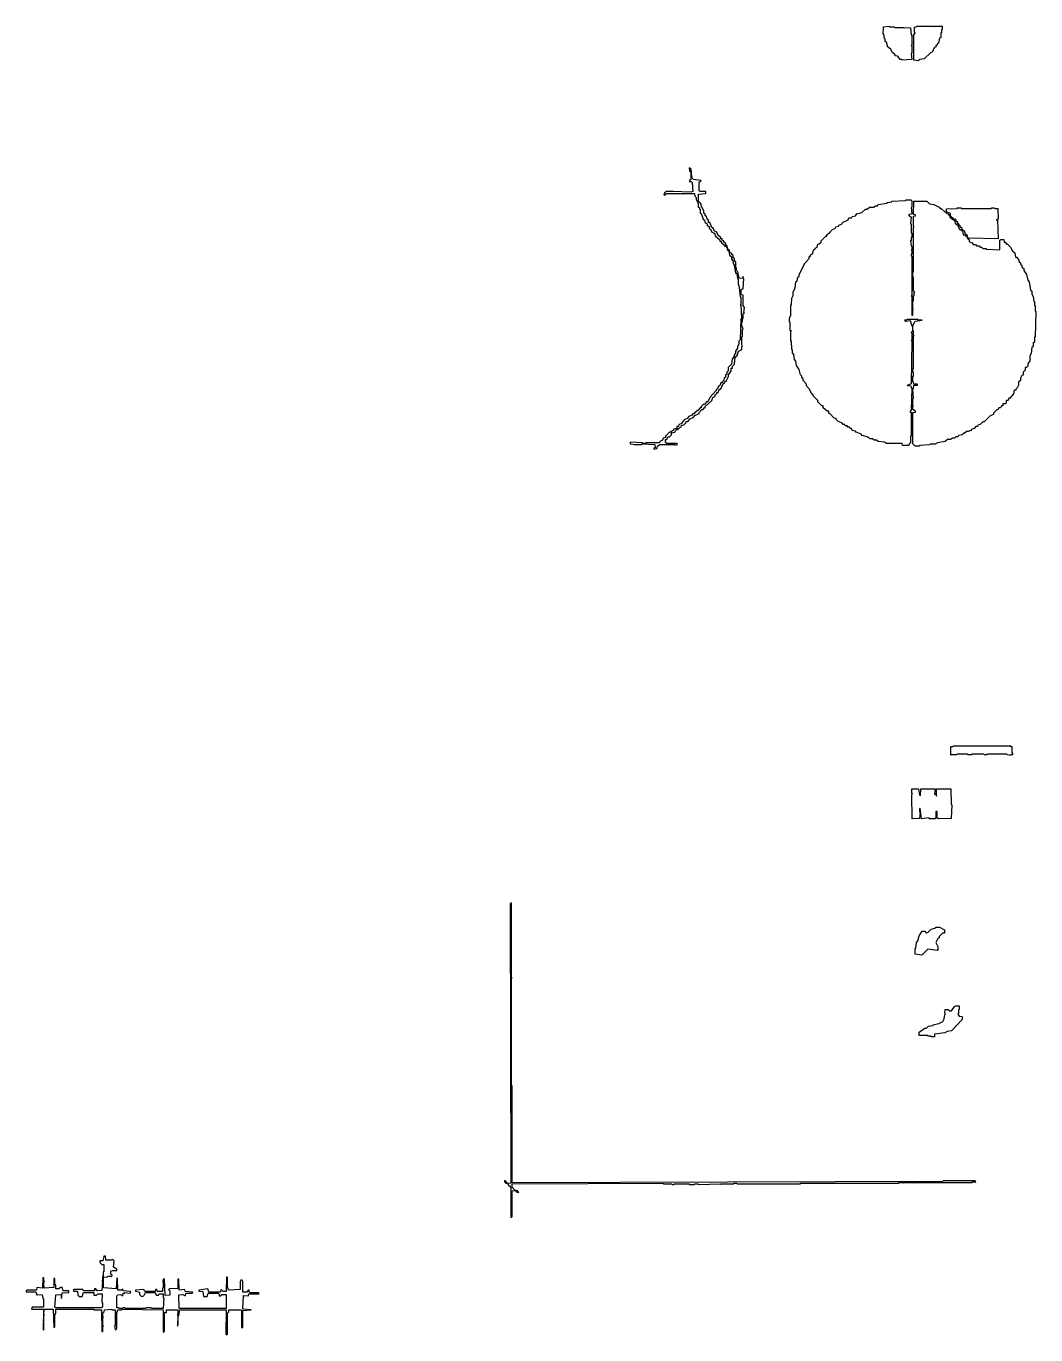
# Model space of a CAD drawing. Extents: x 64 to 452, y 60 to 1069.
# Drawn here: x 64 to 452, y 60 to 564 of the extents above; entities that cross this region are included whole.
import ezdxf

# ---------------------------------------------------------------- set-up
doc = ezdxf.new("R2010")
doc.units = 0

msp = doc.modelspace()

# ---------------------------------------------------------------- linework, layer by layer
at = {"layer": 'CONTROL_CAVITY'}
for p, q in [((387.52, 493.1), (388.37, 493.86)), ((388.37, 493.86), (390.06, 493.86)), ((390.06, 493.86), (390.65, 494.37)), ((390.65, 494.37), (391.58, 494.37)), ((391.58, 494.37), (391.67, 494.88)), ((391.67, 494.88), (395.14, 495.38)), ((395.14, 495.38), (395.22, 495.64)), ((395.22, 495.64), (396.92, 495.89)), ((396.92, 495.89), (397, 496.15)), ((397, 496.15), (402.25, 496.4)), ((402.25, 496.4), (402.34, 496.65)), ((402.34, 496.65), (404.28, 496.65)), ((404.28, 496.65), (404.62, 496.32)), ((404.62, 493.86), (404.37, 493.78)), ((404.37, 493.78), (404.62, 491.32)), ((404.62, 496.32), (404.62, 493.86)), ((405.3, 491.07), (405.38, 496.15)), ((405.38, 496.15), (410.38, 496.15)), ((410.38, 496.15), (411.48, 495.13)), ((411.48, 495.13), (413.17, 494.88)), ((413.17, 494.88), (415.21, 493.86)), ((415.21, 493.86), (415.54, 493.35)), ((377.95, 488.02), (380.15, 489.03)), ((380.15, 489.03), (380.49, 489.8)), ((380.49, 489.8), (381.42, 489.8)), ((381.42, 489.8), (381.76, 490.3)), ((381.76, 490.3), (382.95, 490.56)), ((382.95, 490.56), (383.54, 491.32)), ((383.54, 491.32), (385.49, 491.83)), ((385.49, 491.83), (386.84, 493.1)), ((386.84, 493.1), (387.52, 493.1)), ((404.62, 491.32), (403.35, 490.98)), ((403.35, 490.98), (403.86, 490.3)), ((403.86, 490.3), (404.37, 490.22)), ((404.37, 490.22), (404.11, 487.51)), ((406.06, 490.98), (405.3, 491.07)), ((405.3, 490.47), (406.06, 490.56)), ((405.3, 486.58), (405.3, 490.47)), ((406.06, 490.56), (406.06, 490.98)), ((415.54, 493.35), (415.97, 493.35)), ((415.97, 493.35), (417.32, 492.08)), ((417.32, 492.08), (417.75, 492.08)), ((417.75, 492.08), (417.83, 491.57)), ((417.83, 491.57), (418.51, 491.32)), ((418.51, 491.32), (419.35, 490.47)), ((419.35, 490.47), (419.35, 490.05)), ((419.35, 490.05), (421.13, 488.7)), ((421.13, 488.7), (421.39, 487.76)), ((372.03, 483.19), (372.87, 484.04)), ((372.87, 484.04), (373.3, 484.04)), ((373.3, 484.46), (374.14, 485.31)), ((373.3, 484.04), (373.3, 484.46)), ((374.14, 485.31), (375.33, 485.82)), ((375.33, 485.82), (375.41, 486.33)), ((375.41, 486.33), (376.6, 486.58)), ((376.6, 487), (377.87, 487.51)), ((376.6, 486.58), (376.6, 487)), ((377.87, 487.51), (377.95, 488.02)), ((404.11, 487.51), (404.37, 487.43)), ((404.37, 487.43), (404.37, 484.04)), ((404.37, 484.04), (404.62, 483.95)), ((404.62, 483.95), (404.62, 482.26)), ((405.55, 486.33), (405.3, 486.58)), ((405.3, 486.24), (405.55, 486.33)), ((405.3, 469.05), (405.3, 486.24)), ((421.39, 487.76), (422.4, 487)), ((422.4, 487), (422.91, 485.56)), ((422.91, 485.56), (424.18, 484.72)), ((424.18, 484.72), (424.43, 483.28)), ((367.45, 478.11), (368.22, 478.45)), ((368.22, 478.45), (368.47, 479.64)), ((368.47, 479.64), (368.98, 479.72)), ((368.98, 479.72), (369.74, 480.48)), ((369.74, 480.91), (371.6, 482.77)), ((369.74, 480.48), (369.74, 480.91)), ((371.6, 482.77), (372.03, 482.77)), ((372.03, 482.77), (372.03, 483.19)), ((404.37, 480.99), (404.11, 480.91)), ((404.11, 480.91), (404.37, 478.96)), ((404.62, 482.26), (404.37, 482.18)), ((404.37, 482.18), (404.37, 480.99)), ((404.37, 478.96), (404.62, 478.87)), ((404.62, 478.87), (404.62, 477.44)), ((424.43, 483.28), (425.11, 483.28)), ((425.11, 483.28), (425.45, 482.77)), ((425.45, 482.77), (425.87, 482.77)), ((425.87, 482.77), (425.96, 482.01)), ((425.96, 482.01), (426.72, 481.41)), ((426.72, 481.41), (426.72, 480.74)), ((426.72, 480.74), (427.91, 480.23)), ((427.91, 480.23), (428.24, 479.47)), ((428.24, 479.47), (429.18, 479.47)), ((429.18, 479.47), (429.51, 478.96)), ((429.51, 478.96), (430.7, 478.96)), ((430.7, 478.96), (430.78, 478.45)), ((430.78, 478.45), (431.46, 478.45)), ((431.46, 478.45), (432.05, 477.94)), ((438.57, 481.16), (438.91, 481.5)), ((438.57, 477.44), (438.57, 481.16)), ((438.91, 481.5), (440.1, 481.5)), ((440.1, 481.5), (440.18, 480.48)), ((440.18, 480.48), (440.61, 480.48)), ((440.61, 480.48), (440.94, 479.72)), ((440.94, 479.72), (441.37, 479.72)), ((441.37, 479.72), (442.72, 478.37)), ((363.64, 472.52), (365.17, 474.13)), ((365.17, 474.81), (365.68, 475.15)), ((365.17, 474.13), (365.17, 474.81)), ((365.68, 475.57), (366.44, 475.91)), ((365.68, 475.15), (365.68, 475.57)), ((366.44, 475.91), (366.95, 477.6)), ((366.95, 477.6), (367.45, 477.69)), ((367.45, 477.69), (367.45, 478.11)), ((404.62, 477.44), (404.37, 477.35)), ((404.37, 477.35), (404.62, 477.1)), ((404.62, 475.91), (404.37, 475.83)), ((404.37, 475.83), (404.37, 475.15)), ((404.37, 475.15), (404.62, 475.06)), ((404.62, 477.1), (404.62, 475.91)), ((404.62, 475.06), (404.62, 459.91)), ((432.05, 477.94), (433.24, 477.94)), ((433.24, 477.94), (433.32, 477.69)), ((433.32, 477.69), (438.57, 477.44)), ((442.72, 478.37), (443.23, 477.18)), ((443.23, 477.18), (444.25, 476.33)), ((444.25, 476.33), (444.5, 474.64)), ((444.5, 474.64), (444.92, 474.64)), ((444.92, 474.64), (445.77, 473.79)), ((445.77, 473.79), (446.02, 472.86)), ((361.36, 467.95), (363.64, 472.52)), ((405.05, 468.97), (405.3, 469.05)), ((405.05, 467.02), (405.05, 468.97)), ((446.02, 472.86), (446.53, 472.52)), ((446.53, 472.52), (446.53, 471.85)), ((446.53, 471.85), (447.04, 471.51)), ((447.04, 471.51), (447.04, 470.83)), ((447.04, 470.83), (447.8, 470.24)), ((447.8, 470.24), (447.8, 469.56)), ((447.8, 469.56), (448.82, 467.95)), ((359.83, 462.7), (360.09, 465.16)), ((360.09, 465.16), (360.6, 465.5)), ((360.6, 465.5), (360.85, 466.94)), ((360.85, 466.94), (361.36, 467.28)), ((361.36, 467.28), (361.36, 467.95)), ((405.3, 466.94), (405.05, 467.02)), ((405.3, 461.69), (405.3, 466.94)), ((448.82, 467.95), (449.33, 465.75)), ((449.33, 465.75), (449.83, 465.16)), ((449.83, 465.16), (450.34, 461.94)), ((358.31, 456.35), (358.56, 458.81)), ((358.56, 458.81), (359.07, 459.91)), ((359.07, 461.35), (359.83, 462.7)), ((359.07, 459.91), (359.07, 461.35)), ((404.62, 459.91), (404.37, 459.82)), ((404.37, 459.82), (404.62, 459.57)), ((404.62, 459.57), (404.62, 452.29)), ((405.81, 461.18), (405.3, 461.69)), ((405.3, 459.82), (405.55, 459.91)), ((405.3, 457.88), (405.3, 459.82)), ((405.55, 461.09), (405.81, 461.18)), ((405.55, 459.91), (405.55, 461.09)), ((450.34, 461.94), (450.85, 461.6)), ((450.85, 461.6), (450.85, 460.42)), ((450.85, 460.42), (451.36, 459.57)), ((451.36, 459.57), (451.61, 457.62)), ((358.06, 456.27), (358.31, 456.35)), ((358.06, 452.29), (358.06, 456.27)), ((405.05, 457.79), (405.3, 457.88)), ((405.05, 454.83), (405.05, 457.79)), ((405.3, 454.58), (405.05, 454.83)), ((405.05, 454.49), (405.3, 454.58)), ((405.05, 452.29), (405.05, 454.49)), ((451.61, 457.62), (451.87, 457.54)), ((451.87, 457.54), (451.87, 456.1)), ((451.87, 456.1), (452.12, 456.01)), ((452.12, 456.01), (452.12, 453.81)), ((452.12, 453.81), (452.37, 453.73)), ((452.37, 453.73), (452.12, 443.91)), ((357.55, 451.19), (358.06, 452.29)), ((357.55, 449.75), (357.55, 451.19)), ((357.8, 449.66), (357.55, 449.75)), ((357.8, 446.45), (357.8, 449.66)), ((402.76, 450.43), (401.83, 450.43)), ((401.83, 450.43), (402.34, 450)), ((402.34, 450), (404.03, 450.26)), ((402.84, 450.68), (402.76, 450.43)), ((407.08, 450.68), (402.84, 450.68)), ((404.03, 450.26), (404.62, 448.23)), ((404.62, 452.29), (405.05, 452.29)), ((404.62, 448.23), (404.88, 448.14)), ((405.05, 448.39), (405.89, 450)), ((405.05, 446.45), (405.05, 448.39)), ((405.89, 450), (408.6, 450.43)), ((407.16, 450.43), (407.08, 450.68)), ((408.6, 450.43), (407.16, 450.43)), ((358.31, 446.36), (357.8, 446.45)), ((358.06, 446.11), (358.31, 446.36)), ((358.06, 442.38), (358.06, 446.11)), ((404.88, 446.19), (404.37, 445.6)), ((404.37, 445.6), (404.62, 445.35)), ((404.62, 445.35), (404.62, 442.64)), ((404.88, 448.14), (404.88, 446.19)), ((405.3, 446.36), (405.05, 446.45)), ((405.3, 444.67), (405.3, 446.36)), ((405.55, 444.42), (405.3, 444.67)), ((405.3, 444.33), (405.55, 444.42)), ((405.3, 431.72), (405.3, 444.33)), ((452.12, 443.91), (451.87, 443.82)), ((451.87, 443.82), (451.87, 441.88)), ((358.31, 442.3), (358.06, 442.38)), ((358.56, 439.08), (358.31, 442.3)), ((358.82, 439), (358.56, 439.08)), ((358.82, 437.81), (358.82, 439)), ((404.62, 442.64), (404.37, 442.55)), ((404.37, 442.55), (404.62, 442.3)), ((404.62, 442.3), (404.37, 425.87)), ((450.85, 440.01), (450.6, 437.56)), ((451.36, 440.1), (450.85, 440.01)), ((451.87, 441.88), (451.36, 441.54)), ((451.36, 441.54), (451.36, 440.1)), ((359.33, 437.22), (358.82, 437.81)), ((359.58, 435.27), (359.33, 437.22)), ((360.09, 434.68), (359.58, 435.27)), ((360.34, 432.99), (360.09, 434.68)), ((450.09, 434.76), (449.33, 433.66)), ((449.33, 433.66), (449.33, 432.73)), ((450.6, 437.56), (450.09, 436.71)), ((450.09, 436.71), (450.09, 434.76)), ((361.36, 431.38), (360.34, 432.99)), ((361.87, 429.43), (361.36, 431.38)), ((362.37, 428.84), (361.87, 429.43)), ((362.37, 428.16), (362.37, 428.84)), ((362.88, 427.82), (362.37, 428.16)), ((405.05, 431.63), (405.3, 431.72)), ((405.05, 430.45), (405.05, 431.63)), ((405.3, 430.36), (405.05, 430.45)), ((405.05, 428.84), (405.3, 428.92)), ((405.05, 426.64), (405.05, 428.84)), ((405.3, 428.92), (405.3, 430.36)), ((447.04, 429.09), (446.53, 428.07)), ((446.53, 428.07), (446.53, 427.14)), ((447.55, 429.18), (447.04, 429.09)), ((448.31, 431.21), (447.55, 430.36)), ((447.55, 430.36), (447.55, 429.18)), ((448.73, 432.14), (448.31, 432.14)), ((448.31, 432.14), (448.31, 431.21)), ((449.33, 432.73), (448.73, 432.14)), ((362.88, 427.14), (362.88, 427.82)), ((364.15, 425.79), (362.88, 427.14)), ((364.15, 425.11), (364.15, 425.79)), ((365.17, 424.01), (364.15, 425.11)), ((366.18, 422.06), (365.17, 424.01)), ((404.37, 425.87), (402.84, 425.28)), ((402.84, 425.28), (404.28, 425.11)), ((404.28, 425.11), (404.37, 424.35)), ((404.37, 424.35), (404.62, 424.26)), ((404.62, 424.26), (404.37, 415.71)), ((405.3, 426.55), (405.05, 426.64)), ((405.05, 424.01), (405.3, 424.1)), ((405.3, 420.29), (405.05, 424.01)), ((405.38, 425.79), (405.3, 426.55)), ((405.3, 424.1), (405.38, 425.37)), ((406.82, 425.79), (405.38, 425.79)), ((405.38, 425.37), (406.82, 425.37)), ((406.82, 425.37), (406.82, 425.79)), ((443.99, 423.5), (443.74, 422.06)), ((444.67, 423.5), (443.99, 423.5)), ((444.75, 424.01), (444.67, 423.5)), ((445.26, 424.35), (444.75, 424.01)), ((445.77, 425.37), (445.26, 424.35)), ((446.53, 427.14), (445.77, 426.55)), ((445.77, 426.55), (445.77, 425.37)), ((366.69, 421.72), (366.18, 422.06)), ((366.69, 421.3), (366.69, 421.72)), ((368.47, 419.44), (366.69, 421.3)), ((368.47, 419.02), (368.47, 419.44)), ((370.08, 417.41), (368.47, 419.02)), ((405.05, 420.2), (405.3, 420.29)), ((405.05, 417.75), (405.05, 420.2)), ((440.61, 418.17), (439.67, 418.17)), ((439.67, 418.17), (439.67, 417.49)), ((440.94, 418.51), (440.61, 418.17)), ((441.71, 419.52), (440.94, 419.44)), ((440.94, 419.44), (440.94, 418.51)), ((441.96, 420.45), (441.71, 419.52)), ((442.38, 420.45), (441.96, 420.45)), ((443.74, 422.06), (442.38, 420.45)), ((370.5, 417.41), (370.08, 417.41)), ((370.5, 416.73), (370.5, 417.41)), ((372.11, 415.37), (370.5, 416.73)), ((372.79, 415.37), (372.11, 415.37)), ((372.79, 414.44), (372.79, 415.37)), ((373.3, 414.36), (372.79, 414.44)), ((374.65, 412.83), (373.3, 414.36)), ((404.37, 415.71), (403.86, 415.12)), ((403.86, 415.12), (404.37, 414.87)), ((404.37, 414.87), (404.37, 405.81)), ((405.3, 417.49), (405.05, 417.75)), ((405.05, 417.41), (405.3, 417.49)), ((405.05, 415.97), (405.05, 417.41)), ((406.06, 415.37), (405.05, 415.97)), ((405.05, 414.87), (406.06, 414.95)), ((405.05, 402.76), (405.05, 414.87)), ((406.06, 414.95), (406.06, 415.37)), ((434.85, 413.6), (432.48, 411.31)), ((436.03, 414.1), (434.85, 413.6)), ((436.12, 414.61), (436.03, 414.1)), ((437.39, 415.88), (436.12, 414.61)), ((437.81, 415.88), (437.39, 415.88)), ((438.15, 416.64), (437.81, 415.88)), ((438.83, 416.64), (438.15, 416.64)), ((439.17, 417.41), (438.83, 416.64)), ((439.67, 417.49), (439.17, 417.41)), ((375.58, 412.58), (374.65, 412.83)), ((375.58, 412.16), (375.58, 412.58)), ((376.17, 411.56), (375.58, 412.16)), ((377.87, 410.8), (376.17, 411.56)), ((378.21, 410.29), (377.87, 410.8)), ((378.88, 410.29), (378.21, 410.29)), ((378.97, 409.79), (378.88, 410.29)), ((379.9, 409.79), (378.97, 409.79)), ((379.98, 409.28), (379.9, 409.79)), ((380.66, 409.28), (379.98, 409.28)), ((381, 408.77), (380.66, 409.28)), ((381.42, 408.77), (381, 408.77)), ((381.76, 408.01), (381.42, 408.77)), ((382.95, 407.75), (381.76, 408.01)), ((427.4, 408.01), (426.38, 407.5)), ((427.74, 408.52), (427.4, 408.01)), ((428.67, 408.77), (427.74, 408.52)), ((429.26, 409.53), (428.67, 408.77)), ((429.94, 409.53), (429.26, 409.53)), ((430.02, 410.04), (429.94, 409.53)), ((430.95, 410.29), (430.02, 410.04)), ((432.05, 411.31), (430.95, 410.29)), ((432.48, 411.31), (432.05, 411.31)), ((383.29, 407.25), (382.95, 407.75)), ((385.23, 406.48), (383.29, 407.25)), ((385.57, 405.98), (385.23, 406.48)), ((387.52, 405.47), (385.57, 405.98)), ((388.62, 404.71), (387.52, 405.47)), ((389.55, 404.71), (388.62, 404.71)), ((390.14, 404.2), (389.55, 404.71)), ((391.08, 404.2), (390.14, 404.2)), ((391.67, 403.69), (391.08, 404.2)), ((394.12, 403.44), (391.67, 403.69)), ((394.97, 402.93), (394.12, 403.44)), ((400.98, 402.93), (394.97, 402.93)), ((401.07, 402.17), (400.98, 402.93)), ((403.61, 402.93), (403.52, 402.17)), ((404.11, 403.01), (403.61, 402.93)), ((404.37, 405.81), (404.11, 405.72)), ((404.11, 405.72), (404.11, 403.01)), ((414.53, 403.18), (413.68, 402.67)), ((417.49, 403.69), (414.53, 403.18)), ((418.34, 404.45), (417.49, 403.69)), ((419.52, 404.45), (418.34, 404.45)), ((420.37, 404.96), (419.52, 404.45)), ((421.05, 404.96), (420.37, 404.96)), ((421.64, 405.47), (421.05, 404.96)), ((422.32, 405.47), (421.64, 405.47)), ((422.66, 405.98), (422.32, 405.47)), ((424.1, 406.23), (422.66, 405.98)), ((424.94, 406.99), (424.1, 406.23)), ((425.37, 406.99), (424.94, 406.99)), ((425.45, 407.5), (425.37, 406.99)), ((426.38, 407.5), (425.45, 407.5)), ((403.52, 402.17), (401.07, 402.17)), ((405.89, 401.91), (405.05, 402.76)), ((407.59, 401.91), (405.89, 401.91)), ((407.67, 402.17), (407.59, 401.91)), ((411.65, 402.42), (407.67, 402.17)), ((411.73, 402.67), (411.65, 402.42)), ((413.68, 402.67), (411.73, 402.67))]:
    msp.add_line(p, q, dxfattribs=at)
at = {"layer": 'PICKGUARD'}
for p, q in [((250.61, 226.14), (250.19, 225.89)), ((250.19, 225.89), (250.44, 118.28)), ((250.61, 197.53), (250.61, 226.14)), ((250.87, 197.27), (250.61, 197.53)), ((250.61, 197.19), (250.87, 197.27)), ((250.61, 155.87), (250.61, 197.19)), ((250.87, 155.79), (250.61, 155.87)), ((250.95, 118.45), (250.87, 155.79)), ((248.33, 119.21), (247.9, 119.21)), ((247.9, 119.21), (247.9, 118.79)), ((247.9, 118.79), (248.41, 118.28)), ((249.17, 118.19), (248.33, 119.21)), ((248.41, 118.28), (248.84, 118.28)), ((248.84, 118.28), (249.43, 117.69)), ((250.44, 118.28), (249.17, 118.19)), ((249.43, 117.69), (249.43, 117.26)), ((249.43, 117.26), (249.85, 117.26)), ((249.85, 117.26), (250.44, 116.67)), ((250.44, 116.67), (250.44, 105.07)), ((250.87, 116.76), (250.95, 118.03)), ((251.97, 115.65), (250.87, 116.76)), ((416.64, 118.96), (250.95, 118.45)), ((250.95, 118.03), (309.03, 118.28)), ((309.03, 118.28), (309.12, 118.03)), ((309.12, 118.03), (312.34, 118.03)), ((312.34, 118.03), (312.42, 117.77)), ((312.42, 117.77), (313.1, 117.77)), ((313.1, 117.77), (313.18, 118.03)), ((313.18, 118.03), (318.94, 118.03)), ((318.94, 118.03), (319.02, 117.77)), ((319.02, 117.77), (320.97, 117.77)), ((320.97, 117.77), (321.06, 118.03)), ((321.06, 118.03), (322.5, 118.03)), ((322.5, 118.03), (322.58, 117.77)), ((322.58, 117.77), (331.05, 118.03)), ((331.05, 118.03), (331.3, 117.77)), ((331.3, 117.77), (331.39, 118.03)), ((331.39, 118.03), (336.13, 118.03)), ((336.13, 118.03), (336.21, 118.28)), ((336.21, 118.28), (337.4, 118.28)), ((337.4, 118.28), (337.48, 118.03)), ((337.48, 118.03), (361.78, 118.03)), ((361.78, 118.03), (361.87, 118.28)), ((361.87, 118.28), (399.63, 118.28)), ((399.63, 118.28), (399.71, 118.53)), ((399.71, 118.53), (401.4, 118.53)), ((401.4, 118.53), (401.49, 118.28)), ((401.49, 118.28), (401.74, 118.53)), ((401.74, 118.53), (405.21, 118.53)), ((405.21, 118.53), (405.47, 118.28)), ((405.47, 118.28), (405.55, 118.53)), ((405.55, 118.53), (427.82, 118.53)), ((416.73, 119.21), (416.64, 118.96)), ((429.09, 119.21), (416.73, 119.21)), ((427.82, 118.53), (427.91, 118.79)), ((427.91, 118.79), (429.09, 118.79)), ((429.34, 118.53), (429.09, 119.21)), ((429.09, 118.79), (429.34, 118.53)), ((250.87, 115.4), (252.14, 115.49)), ((250.87, 105.33), (250.87, 115.4)), ((252.9, 115.4), (251.97, 115.65)), ((252.14, 115.49), (252.48, 114.98)), ((252.48, 114.98), (253.41, 114.72)), ((253.41, 114.72), (252.9, 115.4)), ((250.44, 105.07), (250.87, 105.33))]:
    msp.add_line(p, q, dxfattribs=at)
at = {"layer": 'PICKUP_ROUTE'}
for p, q in [((319.02, 509.02), (319.11, 507.83)), ((319.79, 508.51), (319.02, 509.02)), ((319.11, 507.83), (319.62, 507.49)), ((319.62, 504.53), (319.11, 504.19)), ((319.11, 504.19), (319.11, 503.77)), ((319.11, 503.77), (319.79, 503.77)), ((319.62, 507.49), (319.62, 504.53)), ((320.04, 505.54), (319.79, 508.51)), ((319.79, 503.77), (320.12, 503.43)), ((320.55, 504.53), (320.04, 505.54)), ((323.6, 504.19), (320.55, 504.53)), ((322.83, 503.68), (323.34, 503.77)), ((322.83, 500.21), (322.83, 503.68)), ((323.34, 503.77), (323.6, 504.19)), ((309.46, 499.36), (309.2, 498.69)), ((309.2, 498.69), (309.88, 498.69)), ((310.22, 499.87), (309.46, 499.36)), ((309.88, 498.69), (310.22, 499.19)), ((312.42, 499.87), (310.22, 499.87)), ((310.22, 499.19), (313.44, 499.19)), ((312.67, 500.13), (312.42, 499.87)), ((312.76, 499.87), (312.67, 500.13)), ((319.79, 499.62), (312.76, 499.87)), ((313.44, 499.19), (313.52, 498.94)), ((313.52, 498.94), (313.77, 499.19)), ((313.77, 499.19), (316.74, 499.19)), ((316.74, 499.19), (316.82, 498.94)), ((316.82, 498.94), (317.08, 499.19)), ((317.08, 499.19), (321.06, 499.19)), ((320.38, 499.96), (319.79, 499.62)), ((320.12, 503.43), (320.38, 499.96)), ((321.06, 499.19), (321.14, 498.18)), ((322.58, 498.86), (325.37, 499.19)), ((322.58, 495.89), (322.58, 498.86)), ((323.17, 499.87), (322.83, 500.21)), ((325.37, 499.87), (323.17, 499.87)), ((325.37, 499.19), (325.37, 499.87)), ((321.14, 498.18), (321.65, 497.59)), ((321.65, 497.59), (321.65, 496.91)), ((321.65, 496.91), (322.41, 495.3)), ((322.41, 495.3), (322.41, 493.86)), ((322.41, 493.86), (322.92, 493.78)), ((323.09, 495.81), (322.58, 495.89)), ((322.92, 493.78), (322.92, 493.1)), ((323.6, 495.05), (323.09, 495.81)), ((323.6, 494.37), (323.6, 495.05)), ((324.61, 492.51), (323.6, 494.37)), ((322.92, 493.1), (323.17, 493.01)), ((323.17, 493.01), (323.17, 491.57)), ((323.17, 491.57), (323.68, 491.49)), ((323.68, 491.49), (324.44, 489.29)), ((324.44, 489.29), (324.95, 488.95)), ((324.61, 491.57), (324.61, 492.51)), ((325.12, 491.24), (324.61, 491.57)), ((324.95, 488.95), (325.2, 488.02)), ((325.12, 490.56), (325.12, 491.24)), ((325.63, 490.47), (325.12, 490.56)), ((325.88, 489.29), (325.63, 490.47)), ((326.39, 488.95), (325.88, 489.29)), ((326.39, 488.02), (326.39, 488.95)), ((325.2, 488.02), (325.97, 487.43)), ((325.97, 487.43), (325.97, 486.83)), ((325.97, 486.83), (326.73, 486.49)), ((326.9, 487.93), (326.39, 488.02)), ((326.73, 486.49), (326.73, 485.82)), ((326.73, 485.82), (327.24, 485.48)), ((327.66, 486.07), (326.9, 487.93)), ((327.24, 485.48), (327.74, 484.29)), ((328.42, 485.73), (327.66, 486.07)), ((327.74, 484.29), (328.76, 483.95)), ((328.68, 484.8), (328.42, 485.73)), ((329.61, 484.21), (328.68, 484.8)), ((328.76, 483.95), (329.18, 482.77)), ((330.12, 483.02), (329.61, 484.21)), ((329.18, 482.77), (330.71, 481.41)), ((331.13, 482.18), (330.12, 483.02)), ((330.71, 481.41), (330.96, 480.74)), ((330.96, 480.74), (331.47, 480.65)), ((331.13, 481.75), (331.13, 482.18)), ((331.64, 481.67), (331.13, 481.75)), ((331.47, 480.65), (331.47, 480.23)), ((331.47, 480.23), (332.49, 479.38)), ((331.72, 481.16), (331.64, 481.67)), ((332.4, 480.91), (331.72, 481.16)), ((332.4, 480.48), (332.4, 480.91)), ((333.16, 479.89), (332.4, 480.48)), ((332.49, 479.38), (332.49, 478.96)), ((332.49, 478.96), (332.91, 478.96)), ((332.91, 478.96), (333.5, 478.37)), ((333.16, 479.21), (333.16, 479.89)), ((333.67, 478.87), (333.16, 479.21)), ((333.93, 477.69), (333.67, 478.87)), ((333.5, 478.37), (333.76, 477.44)), ((333.76, 477.44), (334.26, 477.1)), ((334.43, 477.35), (333.93, 477.69)), ((334.26, 477.1), (334.52, 475.4)), ((334.69, 476.42), (334.43, 477.35)), ((334.52, 475.4), (335.28, 474.81)), ((335.45, 476.08), (334.69, 476.42)), ((335.28, 474.81), (335.28, 473.88)), ((335.28, 473.88), (335.79, 473.29)), ((335.45, 475.66), (335.45, 476.08)), ((335.96, 475.32), (335.45, 475.66)), ((335.96, 474.39), (335.96, 475.32)), ((336.47, 474.05), (335.96, 474.39)), ((336.47, 473.37), (336.47, 474.05)), ((335.79, 473.29), (336.04, 471.85)), ((336.04, 471.85), (336.3, 471.76)), ((336.3, 471.76), (336.8, 468.55)), ((336.97, 472.78), (336.47, 473.37)), ((336.8, 468.55), (337.31, 468.46)), ((336.97, 470.58), (336.97, 472.78)), ((337.23, 470.49), (336.97, 470.58)), ((337.23, 469.56), (337.23, 470.49)), ((337.74, 468.97), (337.23, 469.56)), ((337.31, 468.46), (337.57, 466.26)), ((338.24, 466.51), (337.74, 468.97)), ((337.57, 466.26), (337.82, 466.17)), ((337.82, 466.17), (337.82, 463.97)), ((337.82, 463.97), (338.07, 463.89)), ((338.07, 463.89), (338.58, 459.4)), ((339.51, 466.43), (338.24, 466.51)), ((339.77, 467.19), (339.51, 466.43)), ((339.77, 466.51), (339.77, 467.19)), ((340.02, 466.43), (339.77, 466.51)), ((339.77, 462.45), (340.02, 466.43)), ((338.58, 459.4), (338.84, 459.32)), ((338.84, 459.32), (338.84, 456.61)), ((339.01, 462.36), (339.77, 462.45)), ((339.01, 460.16), (339.01, 462.36)), ((339.77, 460.08), (339.01, 460.16)), ((339.77, 456.1), (339.77, 460.08)), ((338.84, 456.61), (338.58, 456.35)), ((338.58, 456.35), (338.84, 456.27)), ((338.84, 456.27), (339.09, 451.02)), ((340.28, 455.25), (339.77, 456.1)), ((340.02, 453.31), (340.28, 455.25)), ((340.28, 453.05), (340.02, 453.31)), ((338.84, 450.93), (338.58, 442.89)), ((339.09, 451.02), (338.84, 450.93)), ((339.26, 449.66), (339.51, 449.75)), ((339.26, 448.23), (339.26, 449.66)), ((339.77, 447.12), (339.26, 448.23)), ((339.51, 450.93), (339.77, 451.02)), ((339.51, 449.75), (339.51, 450.93)), ((339.77, 452.97), (340.28, 453.05)), ((339.77, 451.02), (339.77, 452.97)), ((339.26, 444.08), (339.51, 444.16)), ((339.26, 440.86), (339.26, 444.08)), ((339.51, 446.87), (339.77, 447.12)), ((339.51, 444.16), (339.51, 446.87)), ((337.57, 439.59), (336.8, 438.49)), ((336.8, 438.49), (336.8, 437.3)), ((337.48, 436.8), (337.99, 438.49)), ((338.07, 441.11), (337.57, 440.27)), ((337.57, 440.27), (337.57, 439.59)), ((337.99, 438.49), (339.26, 439.08)), ((338.58, 442.89), (338.07, 442.3)), ((338.07, 442.3), (338.07, 441.11)), ((339.51, 440.35), (339.26, 440.86)), ((339.26, 440.27), (339.51, 440.35)), ((339.26, 439.08), (339.26, 440.27)), ((335.28, 433.49), (334.01, 432.14)), ((335.53, 435.44), (335.28, 433.49)), ((336.3, 436.54), (335.53, 435.44)), ((335.7, 432.65), (336.47, 433.49)), ((336.8, 437.3), (336.3, 437.22)), ((336.3, 437.22), (336.3, 436.54)), ((336.47, 433.49), (336.72, 436.2)), ((336.72, 436.2), (337.48, 436.8)), ((332.49, 428.07), (332.23, 426.89)), ((332.99, 428.41), (332.49, 428.07)), ((333.5, 429.68), (332.99, 429.34)), ((332.99, 429.34), (332.99, 428.41)), ((333.42, 427.14), (334.18, 428.67)), ((334.01, 430.95), (333.5, 430.36)), ((333.5, 430.36), (333.5, 429.68)), ((334.01, 432.14), (334.01, 430.95)), ((334.18, 429.34), (335.2, 430.95)), ((334.18, 428.67), (334.18, 429.34)), ((335.2, 431.88), (335.7, 431.97)), ((335.2, 430.95), (335.2, 431.88)), ((335.7, 431.97), (335.7, 432.65)), ((329.44, 423.33), (326.98, 420.71)), ((329.95, 423.84), (329.44, 423.76)), ((329.44, 423.76), (329.44, 423.33)), ((330.2, 424.77), (329.95, 423.84)), ((330.12, 422.57), (330.37, 423.5)), ((330.96, 425.37), (330.2, 424.77)), ((330.37, 423.5), (331.13, 424.1)), ((331.22, 426.3), (330.96, 425.37)), ((331.13, 424.1), (332.15, 426.04)), ((331.64, 426.3), (331.22, 426.3)), ((331.72, 426.8), (331.64, 426.3)), ((332.23, 426.89), (331.72, 426.8)), ((332.15, 426.04), (332.66, 426.13)), ((332.66, 426.55), (333.42, 427.14)), ((332.66, 426.13), (332.66, 426.55)), ((325.71, 418.93), (324.87, 417.91)), ((325.12, 417.15), (327.66, 419.52)), ((326.14, 418.93), (325.71, 418.93)), ((326.98, 420.71), (326.14, 418.93)), ((327.66, 419.52), (328.17, 420.71)), ((328.17, 420.71), (328.93, 421.05)), ((328.93, 421.05), (329.1, 421.98)), ((329.1, 421.98), (329.61, 422.06)), ((329.61, 422.06), (329.69, 422.57)), ((329.69, 422.57), (330.12, 422.57)), ((318.85, 413.34), (318.26, 412.58)), ((320.04, 413.85), (318.85, 413.34)), ((320.38, 414.36), (320.04, 413.85)), ((320.8, 414.36), (320.38, 414.36)), ((320.55, 412.92), (321.14, 413.68)), ((321.39, 415.12), (320.8, 414.36)), ((321.14, 413.68), (322.83, 414.44)), ((321.82, 415.12), (321.39, 415.12)), ((321.9, 415.63), (321.82, 415.12)), ((322.33, 415.63), (321.9, 415.63)), ((323.17, 416.64), (322.33, 415.63)), ((322.83, 414.87), (323.93, 415.97)), ((322.83, 414.44), (322.83, 414.87)), ((323.6, 416.64), (323.17, 416.64)), ((323.68, 417.15), (323.6, 416.64)), ((324.44, 417.91), (323.68, 417.15)), ((323.93, 415.97), (324.36, 415.97)), ((324.36, 415.97), (324.61, 416.64)), ((324.87, 417.91), (324.44, 417.91)), ((324.61, 416.64), (325.12, 416.73)), ((325.12, 416.73), (325.12, 417.15)), ((313.01, 408.09), (312.25, 407.75)), ((314.2, 408.77), (313.01, 408.52)), ((313.01, 408.52), (313.01, 408.09)), ((313.44, 407.33), (314.03, 408.35)), ((314.03, 408.35), (314.71, 408.35)), ((314.28, 409.53), (314.2, 408.77)), ((314.96, 409.53), (314.28, 409.53)), ((314.71, 408.77), (315.98, 409.36)), ((314.71, 408.35), (314.71, 408.77)), ((315.04, 410.29), (314.96, 409.53)), ((315.98, 410.55), (315.04, 410.29)), ((317.08, 412.07), (315.98, 410.55)), ((315.98, 409.36), (316.06, 409.87)), ((316.06, 409.87), (316.99, 410.13)), ((316.99, 410.13), (317.75, 410.89)), ((318.26, 412.58), (317.08, 412.07)), ((317.75, 410.89), (317.84, 411.4)), ((317.84, 411.4), (318.52, 411.4)), ((318.52, 411.4), (319.36, 412.41)), ((319.36, 412.41), (320.55, 412.92)), ((300.99, 403.18), (296.25, 403.44)), ((296.25, 403.44), (296.25, 402.76)), ((301.07, 402.93), (300.99, 403.18)), ((302.26, 402.93), (301.07, 402.93)), ((302.34, 403.18), (302.26, 402.93)), ((307.59, 403.18), (302.34, 403.18)), ((307.68, 403.69), (307.59, 403.18)), ((308.69, 404.28), (307.68, 403.69)), ((308.95, 404.96), (308.69, 404.28)), ((309.88, 405.21), (308.95, 404.96)), ((309.96, 405.72), (309.88, 405.21)), ((309.88, 404.45), (310.39, 404.54)), ((309.88, 403.27), (309.88, 404.45)), ((310.47, 402.93), (309.88, 403.27)), ((311.49, 407.25), (309.96, 405.72)), ((310.39, 404.54), (310.73, 405.55)), ((314.2, 402.93), (310.47, 402.93)), ((310.73, 405.55), (311.4, 405.55)), ((311.4, 405.55), (312.17, 406.32)), ((312.17, 407.25), (311.49, 407.25)), ((312.25, 407.75), (312.17, 407.25)), ((312.17, 406.32), (312.25, 407.08)), ((312.25, 407.08), (313.44, 407.33)), ((314.45, 402.51), (314.2, 402.93)), ((296.25, 402.76), (298.2, 402.51)), ((298.2, 402.51), (298.28, 402.25)), ((298.28, 402.25), (298.53, 402.51)), ((298.53, 402.51), (300.74, 402.51)), ((300.74, 402.51), (300.82, 402.76)), ((300.82, 402.76), (305.82, 402.51)), ((305.9, 401.24), (305.39, 401.15)), ((305.39, 401.15), (305.39, 400.73)), ((305.39, 400.73), (306.58, 400.98)), ((305.82, 402.51), (305.9, 401.24)), ((306.58, 400.98), (306.83, 401.91)), ((306.83, 401.91), (307.68, 402.51)), ((307.68, 402.51), (313.44, 402.51)), ((313.44, 402.51), (313.52, 402.25)), ((313.52, 402.25), (314.45, 402.51)), ((93.47, 88.48), (92.29, 88.48)), ((92.29, 88.48), (92.29, 87.8)), ((92.29, 87.8), (93.05, 87.04)), ((93.05, 87.04), (93.81, 86.95)), ((93.81, 90.25), (93.47, 88.48)), ((94.49, 90.25), (93.81, 90.25)), ((93.81, 86.95), (93.81, 84.24)), ((94.57, 88.73), (94.49, 90.25)), ((96.77, 88.73), (94.57, 88.73)), ((97.28, 88.98), (96.77, 88.73)), ((97.79, 88.48), (97.28, 88.98)), ((97.54, 86.02), (97.79, 88.48)), ((98.81, 85.17), (97.54, 86.02)), ((70.27, 81.87), (70.19, 77.89)), ((70.7, 81.87), (70.27, 81.87)), ((70.7, 80.52), (70.7, 81.87)), ((74.59, 81.62), (74.51, 78.15)), ((75.01, 81.62), (74.59, 81.62)), ((75.01, 79.25), (75.01, 81.62)), ((93.3, 80.77), (93.05, 80.69)), ((93.05, 80.69), (93.3, 80.43)), ((93.56, 82.47), (93.3, 82.38)), ((93.3, 82.38), (93.3, 80.77)), ((93.81, 84.24), (93.56, 84.16)), ((93.56, 84.16), (93.56, 82.47)), ((93.73, 82.13), (95.25, 82.21)), ((93.73, 77.98), (93.73, 82.13)), ((95.25, 82.21), (95.33, 82.47)), ((95.33, 82.47), (96.52, 82.47)), ((96.52, 84.41), (97.11, 84.75)), ((96.52, 83.23), (96.52, 84.41)), ((97.03, 82.89), (96.52, 83.23)), ((96.52, 82.47), (96.77, 82.21)), ((96.77, 82.21), (97.03, 82.89)), ((97.11, 84.75), (98.81, 84.75)), ((98.81, 81.87), (98.55, 77.64)), ((98.81, 84.75), (98.81, 85.17)), ((99.06, 81.62), (98.81, 81.87)), ((99.14, 77.13), (99.06, 81.62)), ((117.09, 81.36), (116.67, 81.36)), ((116.67, 81.36), (116.67, 80.52)), ((117.43, 75.1), (117.09, 81.36)), ((122.68, 81.36), (122.26, 81.36)), ((122.26, 81.36), (122.26, 77.72)), ((122.77, 77.13), (122.68, 81.36)), ((140.97, 82.13), (140.89, 76.62)), ((141.39, 82.13), (140.97, 82.13)), ((141.39, 77.98), (141.39, 82.13)), ((146.56, 80.94), (146.3, 80.43)), ((146.98, 80.94), (146.56, 80.94)), ((147.24, 80.43), (146.98, 80.94)), ((64.18, 77.13), (63.92, 76.88)), ((63.92, 76.88), (63.92, 76.45)), ((63.92, 76.45), (67.65, 76.45)), ((67.9, 77.13), (64.18, 77.13)), ((67.65, 76.45), (67.99, 75.18)), ((67.99, 78.15), (67.9, 77.13)), ((70.19, 77.89), (67.99, 78.15)), ((70.95, 80.43), (70.7, 80.52)), ((70.7, 79.93), (70.95, 80.43)), ((70.78, 77.89), (70.7, 79.93)), ((74.51, 78.15), (70.78, 77.89)), ((75.27, 79.16), (75.01, 79.25)), ((75.35, 77.64), (75.27, 79.16)), ((76.54, 77.64), (75.35, 77.64)), ((77.13, 78.15), (76.54, 77.64)), ((77.81, 78.15), (77.13, 78.15)), ((77.55, 73.91), (77.81, 76.12)), ((78.15, 76.88), (77.81, 78.15)), ((77.81, 76.12), (80.35, 76.2)), ((80.35, 76.88), (78.15, 76.88)), ((80.35, 76.2), (80.35, 76.88)), ((82.21, 77.39), (81.96, 77.13)), ((81.96, 77.13), (82.21, 76.71)), ((85.68, 77.39), (82.21, 77.39)), ((82.21, 76.71), (83.65, 76.71)), ((83.65, 76.71), (83.74, 75.18)), ((85.43, 74.68), (86.02, 76.2)), ((86.02, 76.88), (85.68, 77.39)), ((90.17, 76.88), (86.02, 76.88)), ((86.02, 76.2), (89.92, 76.2)), ((89.92, 76.2), (90, 75.18)), ((90.25, 77.64), (90.17, 76.88)), ((90.68, 77.64), (90.25, 77.64)), ((91.27, 76.88), (90.68, 77.64)), ((90.93, 75.18), (91.52, 75.69)), ((93.05, 76.96), (91.27, 76.88)), ((91.52, 75.69), (93.22, 75.69)), ((93.3, 80.43), (93.05, 76.96)), ((93.22, 75.69), (93.05, 72.39)), ((98.55, 77.64), (93.73, 77.98)), ((100.58, 77.13), (99.14, 77.13)), ((101.09, 77.64), (100.58, 77.13)), ((101.18, 76.88), (101.09, 77.64)), ((101.09, 74.93), (101.18, 75.95)), ((104.14, 76.62), (101.18, 76.88)), ((101.18, 75.95), (101.85, 75.95)), ((101.85, 75.95), (101.94, 76.2)), ((101.94, 76.2), (103.89, 75.95)), ((103.89, 75.95), (104.14, 76.62)), ((109.22, 77.39), (106, 77.13)), ((106, 77.13), (106, 76.71)), ((106, 76.71), (107.53, 76.37)), ((107.53, 76.37), (107.53, 75.44)), ((109.56, 76.62), (109.22, 77.39)), ((109.22, 74.93), (109.81, 76.2)), ((113.54, 76.62), (109.56, 76.62)), ((109.81, 76.2), (113.54, 76.2)), ((113.62, 77.39), (113.54, 76.62)), ((113.54, 76.2), (113.88, 75.18)), ((114.05, 77.39), (113.62, 77.39)), ((114.64, 76.62), (114.05, 77.39)), ((116.33, 76.62), (114.64, 76.62)), ((114.81, 75.18), (115.15, 75.69)), ((115.15, 75.69), (116.59, 75.69)), ((116.42, 77.89), (116.33, 76.62)), ((116.67, 80.52), (116.42, 80.43)), ((116.42, 80.43), (116.67, 80.18)), ((116.67, 77.98), (116.42, 77.89)), ((116.59, 75.69), (116.67, 74.17)), ((116.67, 80.18), (116.67, 77.98)), ((119.21, 77.64), (118.7, 77.39)), ((118.7, 77.39), (119.21, 76.88)), ((122.26, 77.72), (119.21, 77.64)), ((119.21, 76.88), (119.21, 75.18)), ((124.97, 77.39), (122.77, 77.13)), ((125.05, 76.62), (124.97, 77.39)), ((128.02, 76.37), (125.05, 76.62)), ((125.22, 74.93), (125.31, 75.95)), ((125.31, 75.95), (127.76, 75.95)), ((127.76, 75.95), (128.02, 76.37)), ((133.86, 77.64), (130.39, 77.13)), ((130.39, 77.13), (130.39, 76.71)), ((130.39, 76.71), (131.91, 76.62)), ((131.91, 76.62), (132.16, 74.68)), ((133.6, 74.68), (133.94, 75.95)), ((134.2, 76.37), (133.86, 77.64)), ((133.94, 75.95), (135.55, 75.95)), ((138.6, 76.37), (134.2, 76.37)), ((135.55, 75.95), (135.64, 75.69)), ((135.64, 75.69), (135.89, 75.95)), ((135.89, 75.95), (137.84, 75.95)), ((137.84, 75.95), (138.18, 75.61)), ((138.18, 75.61), (138.18, 74.93)), ((138.94, 77.39), (138.6, 76.37)), ((139.7, 76.62), (138.94, 77.39)), ((140.89, 76.62), (139.7, 76.62)), ((141.65, 77.89), (141.39, 77.98)), ((141.73, 77.13), (141.65, 77.89)), ((146.22, 77.39), (141.73, 77.13)), ((146.3, 80.43), (146.22, 77.39)), ((147.32, 76.37), (147.24, 80.43)), ((148.76, 76.37), (147.32, 76.37)), ((149.35, 77.13), (148.76, 76.37)), ((149.78, 77.13), (149.35, 77.13)), ((149.52, 74.93), (149.61, 75.69)), ((149.61, 75.69), (153.59, 75.69)), ((149.78, 76.45), (149.78, 77.13)), ((150.11, 76.12), (149.78, 76.45)), ((153.33, 76.12), (150.11, 76.12)), ((153.59, 75.69), (153.33, 76.12)), ((66.21, 70.53), (65.96, 69.85)), ((70.53, 70.61), (66.21, 70.53)), ((67.99, 75.18), (68.24, 75.44)), ((68.24, 75.44), (70.02, 75.35)), ((70.02, 75.35), (70.27, 73.91)), ((70.27, 73.91), (70.53, 73.83)), ((70.53, 73.83), (70.53, 70.61)), ((75.01, 70.61), (75.27, 75.35)), ((75.35, 70.27), (75.01, 70.61)), ((75.27, 75.35), (77.3, 75.44)), ((77.3, 75.44), (77.55, 73.91)), ((83.74, 75.18), (84.5, 74.68)), ((84.5, 74.68), (85.43, 74.68)), ((90, 75.18), (90.93, 75.18)), ((93.3, 70.87), (92.96, 70.27)), ((93.05, 72.39), (93.3, 72.31)), ((93.3, 72.31), (93.3, 70.87)), ((98.81, 74.85), (99.06, 75.35)), ((98.81, 70.36), (98.81, 74.85)), ((99.06, 75.35), (100.33, 75.44)), ((100.33, 75.44), (101.09, 74.93)), ((107.53, 75.44), (108.29, 74.68)), ((108.29, 74.68), (109.22, 74.93)), ((113.88, 75.18), (114.81, 75.18)), ((116.92, 74.08), (116.59, 70.02)), ((116.67, 74.17), (116.92, 74.08)), ((119.21, 75.18), (117.43, 75.1)), ((122.68, 75.35), (124.21, 75.44)), ((122.77, 70.02), (122.68, 75.35)), ((124.21, 75.44), (125.22, 74.93)), ((132.16, 74.68), (133.6, 74.68)), ((138.18, 74.93), (138.85, 74.93)), ((138.85, 74.93), (139.19, 75.44)), ((139.19, 75.44), (140.89, 75.44)), ((140.89, 75.44), (140.89, 70.02)), ((147.24, 69.85), (147.49, 75.1)), ((147.49, 75.1), (149.52, 74.93)), ((65.96, 69.85), (70.53, 69.77)), ((70.53, 65.53), (70.27, 65.45)), ((70.53, 69.77), (70.53, 65.53)), ((70.53, 61.72), (70.7, 67.48)), ((70.7, 67.82), (70.78, 69.85)), ((70.95, 67.56), (70.7, 67.82)), ((70.7, 67.48), (70.95, 67.56)), ((70.78, 69.85), (74.34, 69.77)), ((74.34, 69.77), (74.59, 62.74)), ((75.01, 67.99), (75.27, 68.07)), ((75.01, 62.99), (75.01, 67.99)), ((75.27, 68.07), (75.35, 69.85)), ((92.96, 70.27), (75.35, 70.27)), ((75.35, 69.85), (89.92, 69.85)), ((89.92, 69.85), (90, 69.6)), ((90, 69.6), (92.96, 69.6)), ((92.96, 69.6), (93.05, 61.21)), ((93.47, 68.24), (93.98, 68.83)), ((93.47, 67.06), (93.47, 68.24)), ((93.73, 66.8), (93.47, 67.06)), ((93.47, 66.72), (93.73, 66.8)), ((93.47, 63.5), (93.47, 66.72)), ((93.98, 68.83), (94.06, 69.6)), ((94.06, 69.6), (96.77, 69.85)), ((96.77, 69.85), (96.86, 69.6)), ((96.86, 69.6), (98.13, 69.51)), ((98.13, 69.51), (98.13, 63.5)), ((99.57, 70.27), (98.81, 70.36)), ((98.81, 68.75), (99.06, 68.83)), ((98.81, 62.48), (98.81, 68.75)), ((99.06, 68.83), (99.14, 69.6)), ((99.14, 69.6), (100.58, 69.6)), ((99.65, 70.02), (99.57, 70.27)), ((101.09, 70.02), (99.65, 70.02)), ((100.58, 69.6), (100.67, 69.85)), ((100.67, 69.85), (116.59, 69.6)), ((101.18, 70.27), (101.09, 70.02)), ((101.85, 70.27), (101.18, 70.27)), ((101.94, 70.02), (101.85, 70.27)), ((109.98, 70.02), (101.94, 70.02)), ((110.07, 70.27), (109.98, 70.02)), ((112.01, 70.27), (110.07, 70.27)), ((112.1, 70.02), (112.01, 70.27)), ((116.59, 70.02), (112.1, 70.02)), ((116.59, 69.6), (116.67, 60.96)), ((117.09, 68.5), (117.86, 68.58)), ((117.09, 61.21), (117.09, 68.5)), ((117.86, 68.58), (117.94, 69.6)), ((117.94, 69.6), (122.26, 69.51)), ((122.26, 67.82), (122, 67.73)), ((122, 67.73), (122.26, 67.48)), ((122.26, 69.51), (122.26, 67.82)), ((122.26, 67.48), (122.26, 63.75)), ((122.26, 63.25), (122.43, 67.23)), ((122.43, 67.23), (122.68, 67.31)), ((122.68, 67.31), (123.02, 69.6)), ((140.89, 70.02), (122.77, 70.02)), ((123.02, 69.6), (140.89, 69.6)), ((140.89, 69.6), (140.72, 60.2)), ((141.39, 68.24), (141.9, 68.83)), ((141.39, 60.2), (141.39, 68.24)), ((141.9, 69.51), (146.47, 69.6)), ((141.9, 68.83), (141.9, 69.51)), ((146.47, 69.6), (146.81, 69.26)), ((146.81, 69.26), (146.81, 62.74)), ((150.54, 69.6), (147.24, 69.85)), ((147.24, 69.26), (150.54, 69.6)), ((147.24, 62.74), (147.24, 69.26)), ((70.27, 65.45), (70.53, 64.94)), ((70.53, 64.94), (70.53, 61.72)), ((74.59, 62.74), (75.01, 62.99)), ((93.05, 61.21), (93.47, 61.21)), ((93.73, 63.25), (93.47, 63.5)), ((93.47, 63.16), (93.73, 63.25)), ((93.47, 61.21), (93.47, 63.16)), ((98.13, 63.5), (97.87, 63.42)), ((97.87, 63.42), (98.13, 61.98)), ((98.13, 61.98), (98.55, 61.98)), ((98.55, 61.98), (98.81, 62.48)), ((116.67, 60.96), (117.09, 61.21)), ((122.26, 63.75), (122, 63.67)), ((122, 63.67), (122.26, 63.25)), ((146.81, 62.74), (147.24, 62.74)), ((140.72, 60.2), (140.97, 59.94)), ((140.97, 59.94), (141.39, 60.2))]:
    msp.add_line(p, q, dxfattribs=at)
at = {"layer": 'SMALL_FEATURE'}
for p, q in [((393.7, 560.49), (393.78, 563.29)), ((393.95, 560.41), (393.7, 560.49)), ((393.78, 563.29), (395.99, 563.54)), ((394.21, 558.72), (393.95, 560.41)), ((395.99, 563.54), (396.07, 563.29)), ((396.07, 563.29), (398.02, 563.29)), ((398.02, 563.29), (398.1, 563.03)), ((398.1, 563.03), (401.57, 563.03)), ((401.57, 563.03), (401.66, 562.78)), ((401.66, 562.78), (401.91, 563.03)), ((401.91, 563.03), (404.2, 562.95)), ((404.2, 562.95), (404.45, 560.24)), ((404.45, 560.24), (404.71, 560.15)), ((404.71, 560.15), (404.71, 556.18)), ((405.38, 560.15), (405.89, 561)), ((405.47, 550.5), (405.38, 560.15)), ((405.64, 563.2), (406.4, 563.29)), ((405.64, 561.26), (405.64, 563.2)), ((405.89, 561), (405.64, 561.26)), ((406.4, 563.29), (406.48, 563.54)), ((406.48, 563.54), (413, 563.54)), ((413, 563.54), (413.09, 563.29)), ((413.09, 563.29), (413.34, 563.54)), ((413.34, 563.54), (416.31, 563.54)), ((415.88, 559.22), (415.37, 558.88)), ((416.14, 561), (415.88, 560.92)), ((415.88, 560.92), (415.88, 559.22)), ((416.39, 562.27), (416.14, 562.19)), ((416.14, 562.19), (416.14, 561)), ((416.31, 563.54), (416.39, 562.27)), ((394.46, 558.63), (394.21, 558.72)), ((394.46, 557.7), (394.46, 558.63)), ((394.97, 557.36), (394.46, 557.7)), ((395.48, 555.41), (394.97, 557.36)), ((396.49, 554.82), (395.48, 555.41)), ((397.26, 553.38), (396.49, 554.82)), ((404.71, 556.18), (404.45, 556.09)), ((404.45, 556.09), (404.71, 555.84)), ((404.71, 555.84), (404.71, 553.13)), ((413.34, 555.33), (412.33, 553.38)), ((413.85, 555.41), (413.34, 555.33)), ((414.27, 556.09), (413.85, 556.09)), ((413.85, 556.09), (413.85, 555.41)), ((414.36, 556.6), (414.27, 556.09)), ((414.87, 556.94), (414.36, 556.6)), ((415.37, 558.88), (414.87, 556.94)), ((398.27, 552.53), (397.26, 553.38)), ((398.27, 552.11), (398.27, 552.53)), ((399.29, 552.03), (398.27, 552.11)), ((400.13, 550.76), (399.29, 552.03)), ((400.81, 550.76), (400.13, 550.76)), ((400.9, 550.5), (400.81, 550.76)), ((404.62, 550.76), (400.9, 550.5)), ((404.71, 553.13), (404.45, 553.04)), ((404.45, 553.04), (404.62, 550.76)), ((407.16, 550.25), (405.47, 550.5)), ((407.75, 550.76), (407.16, 550.25)), ((409.45, 551.01), (407.75, 550.76)), ((411.82, 553.3), (409.45, 551.01)), ((412.33, 553.38), (411.82, 553.3)), ((422.06, 493.35), (422.15, 493.61)), ((422.15, 493.61), (423.59, 493.61)), ((423.59, 493.61), (423.67, 493.35)), ((435.27, 493.35), (435.36, 493.61)), ((435.36, 493.61), (436.54, 493.61)), ((436.54, 493.61), (436.63, 493.35)), ((418, 493.27), (422.06, 493.35)), ((418, 492.08), (418, 493.27)), ((419.52, 491.49), (418, 492.08)), ((419.52, 490.56), (419.52, 491.49)), ((421.13, 489.2), (419.52, 490.56)), ((421.56, 489.2), (421.13, 489.2)), ((421.81, 488.27), (421.56, 489.2)), ((423.67, 493.35), (435.27, 493.35)), ((436.63, 493.35), (437.81, 493.35)), ((437.9, 489.29), (437.13, 489.03)), ((437.13, 489.03), (437.64, 488.95)), ((437.64, 488.95), (437.9, 481.75)), ((437.81, 493.35), (437.9, 489.29)), ((422.32, 488.19), (421.81, 488.27)), ((422.32, 487.76), (422.32, 488.19)), ((423.33, 486.75), (422.32, 487.76)), ((423.33, 486.33), (423.33, 486.75)), ((424.1, 485.73), (423.33, 486.33)), ((424.1, 485.31), (424.1, 485.73)), ((425.11, 484.46), (424.1, 485.31)), ((425.37, 483.53), (425.11, 484.46)), ((426.13, 482.94), (425.37, 483.53)), ((426.13, 482.26), (426.13, 482.94)), ((426.47, 481.92), (426.13, 482.26)), ((437.9, 481.75), (426.47, 481.92)), ((420.45, 286.26), (419.52, 286.26)), ((419.52, 286.26), (419.52, 283.29)), ((419.52, 283.29), (419.78, 283.04)), ((419.78, 283.04), (420.03, 283.29)), ((420.03, 283.29), (421.98, 283.29)), ((420.54, 286.51), (420.45, 286.26)), ((442.3, 286.51), (420.54, 286.51)), ((421.98, 283.29), (422.06, 283.55)), ((422.06, 283.55), (426.04, 283.55)), ((426.04, 283.55), (426.13, 283.29)), ((426.13, 283.29), (427.82, 283.29)), ((427.82, 283.29), (427.91, 283.55)), ((427.91, 283.55), (432.39, 283.55)), ((432.39, 283.55), (432.48, 283.29)), ((432.48, 283.29), (433.66, 283.29)), ((433.66, 283.29), (433.75, 283.55)), ((433.75, 283.55), (441.28, 283.55)), ((441.28, 283.55), (441.37, 283.29)), ((441.37, 283.29), (442.55, 283.04)), ((442.55, 286.77), (442.3, 286.51)), ((442.89, 286.26), (442.55, 286.77)), ((442.55, 283.04), (442.64, 283.29)), ((442.64, 283.29), (443.57, 283.29)), ((443.31, 286.26), (442.89, 286.26)), ((443.31, 283.8), (443.31, 286.26)), ((443.57, 283.72), (443.31, 283.8)), ((443.57, 283.29), (443.57, 283.72)), ((404.71, 270), (407.25, 270.09)), ((404.71, 268.31), (404.71, 270)), ((404.96, 268.22), (404.71, 268.31)), ((404.71, 267.72), (404.96, 268.22)), ((404.79, 258.57), (404.71, 267.72)), ((407.25, 270.09), (407.59, 267.8)), ((407.59, 267.8), (408.01, 267.55)), ((408.01, 267.55), (408.09, 270.09)), ((408.09, 270.09), (413.6, 270.09)), ((413.6, 270.09), (413.43, 268.05)), ((413.43, 268.05), (413.94, 267.97)), ((413.94, 267.97), (414.1, 267.29)), ((414.1, 267.29), (414.19, 270.09)), ((414.19, 270.09), (419.69, 270.09)), ((419.69, 270.09), (419.78, 263.99)), ((407.84, 262.64), (407.59, 262.38)), ((407.59, 262.38), (407.59, 261.2)), ((408.35, 258.57), (407.84, 262.64)), ((419.78, 263.99), (420.03, 263.91)), ((420.03, 263.91), (419.78, 258.66)), ((407.59, 258.66), (404.79, 258.57)), ((407.59, 261.2), (407.84, 261.11)), ((407.84, 261.11), (407.59, 258.66)), ((411.31, 258.83), (408.35, 258.57)), ((411.4, 258.57), (411.31, 258.83)), ((413.6, 258.57), (411.4, 258.57)), ((413.94, 258.91), (413.6, 258.57)), ((414.36, 261.37), (413.94, 261.37)), ((413.94, 261.37), (413.94, 258.91)), ((414.36, 258.91), (414.36, 261.37)), ((414.95, 258.57), (414.36, 258.91)), ((419.78, 258.66), (414.95, 258.57)), ((412.16, 216.07), (413.85, 216.58)), ((413.85, 216.58), (413.94, 216.83)), ((413.94, 216.83), (415.37, 216.83)), ((415.37, 216.83), (417.24, 215.73)), ((406.99, 211.5), (407.5, 213.44)), ((407.5, 213.44), (408.6, 215.31)), ((408.6, 215.31), (409.79, 215.31)), ((409.79, 215.31), (409.87, 214.8)), ((409.87, 214.8), (410.8, 214.8)), ((410.8, 214.8), (412.16, 216.07)), ((414.7, 212.43), (413.94, 210.9)), ((415.21, 212.77), (414.7, 212.43)), ((416.48, 214.46), (415.21, 213.19)), ((415.21, 213.19), (415.21, 212.77)), ((417.24, 214.55), (416.48, 214.46)), ((417.24, 215.73), (417.24, 214.55)), ((405.98, 208.62), (406.23, 208.7)), ((405.98, 206.42), (405.98, 208.62)), ((406.23, 208.7), (406.48, 210.9)), ((406.48, 210.9), (406.99, 211.5)), ((410.89, 208.36), (408.52, 206.08)), ((414.36, 207.86), (410.89, 208.36)), ((413.94, 210.9), (414.7, 209.38)), ((414.7, 208.2), (414.36, 207.86)), ((414.7, 209.38), (414.7, 208.2)), ((408.52, 206.08), (405.98, 206.42)), ((419.95, 184.57), (421.05, 186.35)), ((421.05, 186.35), (421.56, 186.61)), ((421.56, 186.61), (422.83, 186.52)), ((422.83, 186.52), (422.83, 185.08)), ((416.64, 180.51), (417.15, 181.53)), ((417.15, 181.53), (417.41, 183.22)), ((417.41, 183.81), (417.49, 185.08)), ((417.66, 183.3), (417.41, 183.81)), ((417.41, 183.22), (417.66, 183.3)), ((417.49, 185.08), (418.68, 185.08)), ((418.68, 185.08), (419.02, 184.57)), ((419.02, 184.57), (419.95, 184.57)), ((422.57, 183.56), (422.32, 183.3)), ((422.32, 183.3), (422.83, 182.54)), ((422.83, 185.08), (422.57, 185)), ((422.57, 185), (422.57, 183.56)), ((422.83, 182.54), (424.1, 182.46)), ((424.1, 182.46), (424.1, 181.27)), ((407.5, 176.36), (409.62, 177.97)), ((407.5, 175.18), (407.5, 176.36)), ((409.62, 177.97), (410.29, 177.97)), ((410.29, 177.97), (411.14, 178.73)), ((411.14, 178.73), (412.83, 178.99)), ((412.83, 178.99), (412.92, 179.24)), ((412.92, 179.24), (415.12, 179.75)), ((415.12, 179.75), (416.64, 180.51)), ((418.25, 176.61), (417.41, 176.11)), ((419.95, 176.87), (418.25, 176.61)), ((424.1, 181.27), (419.95, 176.87)), ((410.8, 175.09), (407.5, 175.18)), ((410.89, 174.84), (410.8, 175.09)), ((412.07, 174.84), (410.89, 174.84)), ((412.16, 174.58), (412.07, 174.84)), ((413.34, 174.58), (412.16, 174.58)), ((413.43, 175.6), (413.34, 174.58)), ((417.41, 176.11), (413.43, 175.6))]:
    msp.add_line(p, q, dxfattribs=at)

doc.saveas('drawing.dxf')
